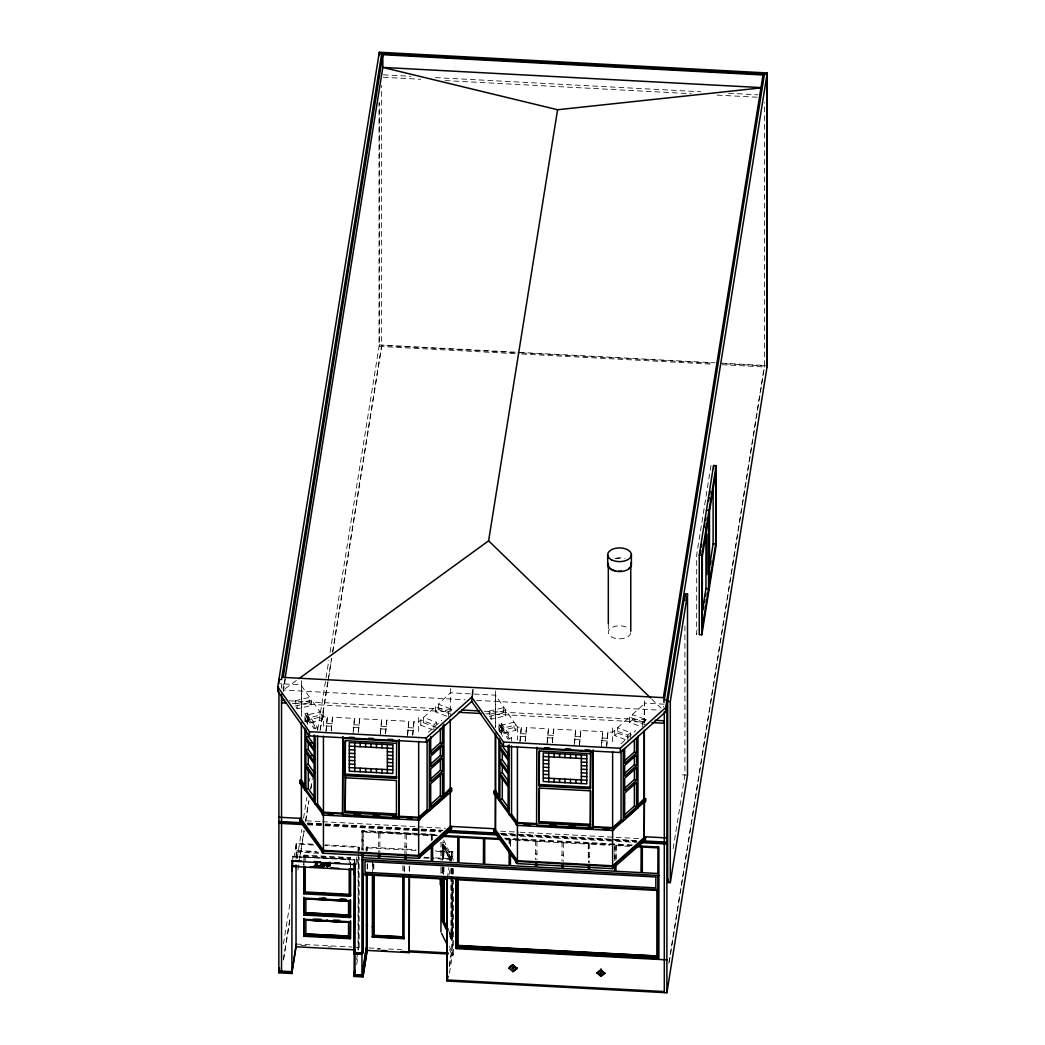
<?xml version="1.0" encoding="UTF-8"?>
<svg xmlns="http://www.w3.org/2000/svg" width="1045" height="1045" viewBox="0 0 1045 1045"><rect width="100%" height="100%" fill="white"/><g stroke="black" fill="none" stroke-linecap="round" stroke-linejoin="round"><path stroke-width="0.75" stroke-dasharray="5 3.75" d="M515.943 730.337L513.983 727.555L513.983 722.252L499.562 725.661L499.562 730.964L501.522 733.734L515.943 730.337L515.956 725.034L495.552 695.186L450.343 692.783L438.364 704.199L438.364 709.503L435.556 712.024L447.195 716.347M284.985 678.819L283.182 690.092L465.156 699.797M283.339 691.594L285.389 678.714M301.391 716.374L301.522 684.841L278.95 683.639M354.673 862.778L354.764 859.369L292.6 856.665L355.692 860.035L355.3 862.517M293.932 858.089L296.297 843.328L313.8 844.255M296.035 858.533L296.297 850.434L316.988 851.544M283.469 943.818L289.909 903.559M297.12 858.481L301.757 829.495M303.559 818.222L306.916 797.283M309.49 781.177L309.999 777.963M317.732 729.658L328.809 660.414M330.102 652.354L379.296 344.915L379.296 102.658M283.456 959.114L289.896 918.855M299.693 857.645L304.069 830.266M305.623 820.599L308.706 801.28M310.77 788.387L312.324 778.734M320.057 730.416L327.777 682.098M328.039 680.478L331.644 657.932M332.676 651.492L381.647 345.477L520.096 352.87M283.469 960.055L289.922 919.809M297.903 869.884L298.935 863.444M299.197 861.838L304.082 831.232M305.636 821.579L308.98 800.64M310.783 789.367L312.076 781.32M320.319 729.789L331.657 658.938M332.689 652.498L381.647 346.548L381.647 85.324M303.795 864.79L304.056 855.097L350.611 857.579L350.611 867.259M325.883 732.297L327.32 716.974L323.441 716.765L321.964 714.689L307.543 718.085L305.571 715.316L319.992 711.906L319.992 717.21L321.964 719.992L307.543 723.388L305.571 720.619L305.571 715.316M326.118 730.808L327.32 716.974M332.493 717.249L331.056 732.571L332.493 717.249L354.477 718.424L353.523 730.755M353.04 733.747L354.477 718.424M359.65 718.699L358.213 734.021L359.65 718.699L381.634 719.874L380.432 733.694M350.349 867.285L350.611 857.579M354.072 863.706L354.764 859.369M324.943 844.856L358.37 846.633L358.252 853.073M356.175 861.407L356.92 856.73M357.912 850.512L358.409 847.39M356.541 864.568L357.782 856.782M358.775 850.552L359.271 847.443L324.825 845.601M361.949 850.173L362.066 830.475L438.338 834.537M363.007 849.768L363.124 831.389L378.656 832.212L378.538 852.197M380.197 735.197L381.634 719.874M365.868 850.225L366.377 847.064L415.91 849.703M386.807 720.149L385.37 735.471L386.807 720.149L408.791 721.324L407.589 735.144M367.304 850.708L367.422 847.116L367.422 852.811M356.541 959.793L357.612 953.171M358.37 948.429L358.108 950.062L358.108 856.991M356.672 964.457L357.899 956.763M378.656 832.212L378.538 832.956L363.007 832.133M379.949 832.277L379.831 833.035L404.924 834.367L405.042 833.623L379.949 832.277L379.831 852.263M407.354 736.647L408.791 721.324M413.964 721.599L412.527 736.921L413.964 721.599L418.666 721.847L420.782 719.953L433.884 724.825L436.692 722.304L423.591 717.432L423.591 722.735L420.782 725.256L432.421 729.593M406.335 833.688L406.218 834.432L431.298 835.778L431.415 835.033L406.335 833.688L406.218 853.674M404.924 847.195L405.042 846.45M406.218 847.26L406.335 846.515M437.411 835.347L432.708 835.099L432.591 835.843L435.726 836.013M447.182 878.479L448.893 867.729M449.886 861.576L451.479 851.61L451.362 859.46L451.362 852.354L435.19 851.492M448.971 875.383L449.99 869.061M451.257 861.158L452.772 851.675L435.308 850.748M452.772 851.675L452.655 859.526L431.964 858.428M449.389 965.384L451.362 953.092L452.655 953.158L452.655 877.291M449.337 966.795L451.362 954.15L451.231 876.951M449.454 973.143L452.655 953.158M519.861 742.642L521.298 727.32L517.419 727.111L515.956 725.034L501.522 728.43L499.562 725.661M520.11 741.153L521.298 727.32M526.471 727.594L525.034 742.917L526.471 727.594L548.455 728.77L547.253 742.603M509.124 843.132L509.255 839.174L505.989 839.004M510.417 846.411L510.548 839.253L515.25 839.501M547.018 744.092L548.455 728.77M516.818 839.579L535.628 840.585L535.51 841.33L510.417 839.997M553.628 729.044L552.191 744.367L553.628 729.044L575.612 730.22L574.659 742.551M536.921 840.65L536.803 841.408L561.896 842.74L562.014 841.996L536.921 840.65L536.921 859.891M535.51 854.157L535.628 853.412M536.803 854.222L536.921 853.478M574.175 745.542L575.612 730.22M579.348 745.817L580.785 730.494L602.769 731.67L601.567 745.49M563.307 842.061L563.19 842.806L588.27 844.151L588.387 843.406L563.307 842.061L563.307 861.302M579.583 744.327L580.785 730.494M561.896 855.568L562.014 854.823M563.19 855.633L563.307 854.888M601.332 746.992L602.769 731.67M614.773 860.832L614.773 844.804L589.68 843.472L589.563 844.216L609.953 845.3M606.505 747.266L607.942 731.944L612.631 732.192L614.734 730.298L627.836 735.184L630.658 732.663L617.556 727.777L617.556 733.081L614.734 735.602L626.386 739.938M606.74 745.777L607.942 731.944M589.563 857.044L589.68 856.299M614.773 844.804L614.656 861.589M615.949 860.048L616.067 844.882L631.742 845.719M644.216 723.336L644.347 703.128L664.306 704.186M711.005 465.378L696.675 554.973L696.675 634.498L697.446 629.691M673.111 848.775L684.919 774.959L684.919 623.264M668.813 963.425L764.418 365.894L722.069 363.634M669.205 962.053L764.169 368.572M423.591 717.432L435.556 706.72L448.645 711.593L451.466 709.072L438.364 704.199M428.241 732.362L441.787 720.227M617.556 727.777L629.521 717.066L642.623 721.951L645.431 719.43L632.343 714.558L632.343 719.848L629.521 722.369L639.71 726.17M632.343 714.558L644.216 703.925M621.07 743.713L635.778 730.573M296.349 680.517L283.182 690.092L283.182 682.137M295.252 700.738L309.673 697.342L309.673 702.632L311.645 705.414L297.224 708.823L295.252 706.041L295.252 700.738L297.224 703.52L297.224 708.823M297.224 703.52L311.645 700.111L319.992 711.906M295.252 706.041L309.673 702.632M304.892 721.742L304.892 713.617L307.295 713.056L317.536 727.529L317.536 730.782M305.871 717.131L308.275 716.556L316.557 728.26L314.153 728.822L305.871 717.131L305.871 721.781M305.571 720.619L319.992 717.21M317.536 727.529L315.133 728.091L304.892 713.617M489.243 711.083L503.664 707.687L505.636 710.456L505.636 715.76L491.202 719.169L489.243 716.387L489.243 711.083L491.202 713.866L491.202 719.169M491.202 713.866L505.636 710.456M489.243 716.387L503.664 712.977L505.636 715.76M498.909 730.468L498.909 723.963L501.313 723.401L511.527 737.874L511.527 741.114M499.889 727.477L502.292 726.915L510.548 738.606L508.144 739.168L499.889 727.477L499.889 732.218M499.562 730.964L513.983 727.555M511.527 737.874L509.124 738.436L498.909 723.963M442.335 860.231L442.335 844.425L443.589 844.216L451.544 860.544M443.315 858.99L443.942 846.006L443.942 858.885M440.258 872.954L442.753 872.549L443.589 874.26L443.589 867.938M451.858 876.846L451.858 936.908L449.259 932.95M449.637 936.176L450.957 938.893L452.211 938.697L452.211 881.105M449.507 949.578L452.367 955.43L453.621 955.234L453.621 880.138M383.28 74.822L410.959 76.311M435.399 77.604L700.895 91.764M728.587 93.24L757.912 94.808M383.28 77.278L420.743 79.276M445.17 80.583L691.124 93.697M717.183 95.095L757.912 97.263M379.296 344.915L715.094 362.824M721.612 363.164L765.619 365.515M521.729 352.949L713.931 363.203M515.211 353.667L379.061 346.404L379.061 102.514M521.729 354.02L713.931 364.261M722.069 364.705L764.418 366.965L764.418 102.488M476.533 700.398L660.126 710.195M289.217 700.803L453.582 709.568M484.253 711.201L647.417 719.914M292.3 703.416L450.343 711.854M485.86 713.748L644.347 722.199L644.347 698.883M327.32 723.336L332.493 723.61M354.477 724.786L359.65 725.06M381.634 726.236L386.807 726.51M408.791 727.686L413.964 727.96M521.298 733.681L526.471 733.956M548.455 735.131L553.628 735.406M575.612 736.581L580.785 736.856M602.769 738.031L607.942 738.306M325.883 725.935L331.056 726.21M353.04 727.385L358.213 727.66M380.197 728.835L385.37 729.11M407.354 730.285L412.527 730.559M519.861 736.281L525.034 736.555M547.018 737.731L552.191 738.005M574.175 739.181L579.348 739.455M601.332 740.631L606.505 740.905M682.333 774.828L687.505 775.103M306.368 820.821L320.933 821.605M322.552 821.697L416.38 826.699M418 826.778L445.497 828.254M500.712 831.193L518.464 832.147M520.083 832.225L639.501 838.599M307.596 823.016L323.885 823.878M325.517 823.969L442.793 830.226M499.797 833.27L636.614 840.559M307.713 823.329L324.002 824.192M325.635 824.283L442.91 830.54M501.548 833.662L636.745 840.872M307.478 823.76L441.042 830.88M501.313 834.093L636.496 841.303M307.596 824.074L323.885 824.949M325.517 825.027L441.16 831.193M501.43 834.406L636.614 841.617M307.478 824.818L441.042 831.951M502.932 835.242L636.496 842.374M504.866 838.09L633.048 844.922M361.949 831.219L438.221 835.282M504.748 838.835L632.93 845.666M505.871 839.749L509.124 839.932M615.949 845.627L631.624 846.463M313.683 845.013L296.179 844.073L296.179 851.192L318.464 852.38M367.304 847.874L417.412 850.539M423.996 857.253L433.701 857.762M435.308 857.854L452.772 858.781M423.878 857.997L430.344 858.337M296.035 852.067L319.914 853.347M303.938 855.842L350.493 858.324M303.795 856.73L350.349 859.212M296.297 944.066L352.008 947.031M353.602 947.123L358.37 947.371L358.108 949.004L359.14 949.056L359.14 857.057M369.042 947.946L380.354 948.546M388.44 948.978L401.371 949.67M376.997 949.121L380.236 949.291M301.078 945.372L307.439 945.712M328.13 946.822L331.317 946.992M632.343 719.848L645.431 724.734L645.431 719.43M617.556 733.081L627.745 736.882M438.364 709.503L451.466 714.375L451.466 709.072M423.591 722.735L436.692 727.607L436.692 722.304M651.727 699.066L661.041 708.105M301.391 685.638L309.673 697.342M443.616 840.023L453.621 860.544L452.367 860.753L443.08 841.695M451.205 860.884L442.962 844.321L442.962 860.139M443.315 846.11L450.578 860.989M442.335 844.425L450.304 860.74M449.219 931.5L451.858 936.908M449.559 933.25L452.211 938.697M449.598 934.713L451.584 938.802L451.584 881.209M449.337 946.443L453.621 955.234M664.306 699.954L664.306 702.776M663.379 697.642L663.379 707.191M642.623 721.951L642.623 727.255M630.658 732.663L630.658 737.966M629.521 717.066L629.521 722.369M627.836 735.184L627.836 740.487M616.067 844.882L616.067 859.303M614.734 730.298L614.734 735.602M612.631 727.947L612.631 745.137M608.308 623.656L608.308 631.702M589.68 843.472L589.68 862.7M588.387 843.406L588.387 862.634M588.27 844.151L588.27 861.785M562.014 841.996L562.014 861.224M535.628 840.585L535.628 859.826M517.419 727.111L517.419 740.056M510.548 839.253L510.548 845.666M509.255 839.174L509.255 843.994M503.664 707.687L503.664 712.977M502.292 726.915L502.292 736.385M501.522 728.43L501.522 733.734M501.313 723.401L501.313 734.779M495.552 690.954L495.552 727.255M495.421 695.983L495.421 728.339M453.621 868.708L453.621 878.505M452.655 869.218L452.655 875.671M452.367 868.918L452.367 878.714M452.367 880.347L452.367 955.43M452.211 868.304L452.211 874.704M451.858 868.735L451.858 875.227M451.584 868.408L451.584 874.809M451.231 868.839L451.362 875.606M450.957 868.513L450.957 874.9M450.957 876.507L450.957 938.893M450.343 688.537L450.343 715.094M448.645 711.593L448.645 716.896M443.942 866.932L443.942 874.978M443.589 844.216L443.589 860.035M443.315 867.036L443.315 875.083M442.962 868.042L442.962 874.365M442.335 866.553L442.335 874.469M442.179 841.996L442.179 859.944M442.179 868.108L442.179 874.639M440.938 842.192L440.938 860.153M440.938 866.684L440.938 873.215M435.556 706.72L435.556 712.024M433.884 724.825L433.884 730.128M432.708 835.099L432.591 840.65M431.415 835.033L431.415 841.447M431.298 835.778L431.298 840.585M420.782 719.953L420.782 725.256M418.666 717.601L418.666 734.792M409.444 866.161L409.444 872.614M409.209 866.135L409.209 872.653M405.042 833.623L404.924 853.608M404.271 866.841L404.271 873.241M404.154 865.991L404.036 873.137M402.861 865.43L402.808 872.288M373.77 863.836L373.77 871.857M373.705 864.202L373.705 870.629M372.595 860.375L372.595 871.791M372.412 863.131L372.36 871.661M367.422 863.928L367.422 870.394M367.187 863.81L367.187 870.263M366.377 847.064L366.377 852.759M363.124 831.389L363.124 850.617M362.066 830.475L362.066 849.794M359.271 847.443L359.271 850.29M358.37 846.633L358.37 850.904M358.37 853.752L358.265 949.017M349.2 859.317L349.2 867.272M323.441 712.533L323.441 729.71M321.964 714.689L321.964 719.992M311.645 700.111L311.645 705.414M308.275 716.556L308.275 724.303M307.543 718.085L307.543 723.388M307.295 713.056L307.295 724.42M305.231 856.965L305.231 864.92M304.056 855.097L303.938 865.521M301.522 680.595L301.522 715.289M296.297 843.328L296.297 858.507M292.691 856.064L292.691 858.859M281.536 683.77L281.536 688.302M614.826 558.788A11.286 6.518 0 0 1 623.447 558.592M616.028 558.174A11.848 6.845 0 0 1 625.067 558.657M630.775 632.904A11.286 6.518 0 0 1 615.636 638.417A11.286 6.518 0 0 1 610.332 628.541A11.286 6.518 0 0 1 628.215 628.149"/><path stroke-width="1.5" d="M326.994 864.542L327.007 862.883M327.059 862.608L327.02 865.482M328.443 865.796L328.509 863.823M325.426 862.896L325.361 864.646M330.115 864.973L329.854 862.295M315.459 865.652L315.577 864.724M472.928 689.739L471.726 701.456L426.295 742.159L309.49 735.928L277.748 691.098L277.748 686.865L379.296 52.25L767.252 72.941L767.252 365.606L666.893 992.75L447.064 981.02L447.182 878.479L447.182 979.217M277.748 691.098L278.466 686.63M381.647 53.883L281.536 679.537L278.95 679.394L278.95 682.228M382.823 54.693L283.182 677.369L663.379 697.642L763.007 74.979L382.823 54.693L382.823 67.416L285.246 677.212M296.297 945.124L291.764 973.496L278.832 972.804L278.95 691.79M278.95 822.546L278.832 823.29L304.213 824.649M450.343 790.333L451.636 790.399L451.309 791.535L418.549 820.155L323.323 815.074L300.189 783.476L300.228 780.21L301.522 780.275L305.61 787.016M300.098 783.123L300.228 782.326M291.882 870.955L292.691 865.861L299.053 866.2M300.189 821.644L300.372 818.392L300.189 821.644L323.323 853.242L418.549 858.324L451.309 829.704L451.492 826.451L451.309 829.704M278.832 972.804L279.603 967.97M281.418 971.876L281.654 970.387M350.611 894.69L350.349 896.323L303.795 893.841L303.938 867.141M291.764 973.496L296.297 944.066M350.611 915.903L350.349 917.536L303.795 915.041L303.938 897.198L303.912 914.31L350.467 916.792L350.493 899.68M305.885 898.818L348.547 901.169L348.534 915.093L305.858 912.821L305.885 898.818L348.534 901.312M303.795 915.041L303.938 914.166L350.493 916.648M305.858 912.821L348.534 915.093M314.284 866.031C325.517 865.195 310.234 867.677 315.499 865.365M350.493 920.88L350.467 938.005L303.912 935.523L350.493 937.848L350.349 938.737L303.795 936.255L303.938 918.398M305.858 934.034L348.56 936.085L305.858 934.034L305.885 920.018L348.56 922.304L348.534 936.307M320.345 861.968L319.561 862.334L319.783 861.707M319.77 862.399L320.384 861.694M324.159 864.724C316.544 867.415 326.367 862.373 323.898 866.54L319.43 866.305L322.304 863.183M342.59 814.734L342.838 736.895L342.59 814.734L399.033 817.739L399.268 739.899L399.033 817.739M323.898 866.54L319.483 866.018M345.425 774.136L396.682 776.879L396.447 778.368L345.177 775.638L345.425 740.735M345.177 812.749L345.425 776.265L345.177 812.749L396.447 815.479L396.682 813.99L345.425 811.26M327.072 920.527L327.189 919.796M327.072 937.496L327.333 935.863M353.955 864.45L355.091 863.758L354.973 952.518M353.955 874.26L354.764 869.179L349.984 868.918M350.349 938.737L350.467 921.037M363.007 952.949L363.124 873.999L363.124 952.191L363.007 952.949L353.955 952.465L354.072 863.706M354.085 975.194L354.83 869.793L292.6 866.475L292.691 860.257M367.304 949.67L362.942 976.918L353.889 976.435L354.66 970.57M353.889 976.435L354.882 970.23M354.921 975.429L355.091 951.773L354.072 951.721M366.377 873.568L366.377 947.462L361.949 975.076L361.949 854.901M367.187 926.81L367.422 925.321L366.377 925.269M396.447 778.368L396.682 741.885M353.915 975.181L362.563 975.651L366.377 947.462M362.537 975.834L366.769 949.382M362.942 976.918L367.187 949.343M372.36 927.085L372.477 926.34M404.154 937.979L404.036 938.723L372.36 937.038L372.477 936.281L377.232 936.542M373.77 935.301L402.861 936.842L373.705 935.667L373.77 875.07M367.187 873.502L367.187 950.414L409.209 952.648L409.444 875.841M298.988 678.61L488.603 540.814L557.586 109.738L761.387 87.871M444.19 794.409L450.343 788.217L451.636 788.283L451.518 791.196M451.636 788.283L444.073 795.898M432.591 845.457L432.591 861.498L457.684 862.83L457.801 836.431M447.665 976.148L447.064 979.962L664.306 991.548M447.064 981.02L447.822 976.278M650.068 956.711L658.206 957.155L657.841 959.388L456.116 948.625L456.469 879.08M457.762 945.398L656.913 956.018L457.697 945.777L457.762 878.597M483.417 838.56L458.977 837.254L458.977 862.896L483.417 864.202L483.535 837.803M495.552 733.76L495.552 790.621L494.128 791.352L499.262 798.837M494.259 792.672L494.22 793.821L517.301 825.419L612.514 830.488L645.64 800.744M498.792 796.172L495.552 790.621M494.259 830.853L494.22 831.99L517.301 863.588L612.514 868.669L645.314 840.049L645.496 836.797L645.314 840.049M494.22 831.99L494.259 828.724L494.22 829.874L517.301 861.472L612.514 866.54L645.314 837.933L644.216 837.528L644.347 800.679L644.216 837.528L612.631 865.796L517.419 860.727L495.421 829.586L495.552 794.318M592.985 828.084L593.233 750.245L592.985 828.084L536.581 825.08L536.816 747.24M509.072 968.271L513.004 964.927L516.883 968.31L512.951 971.654L509.072 968.271L513.004 964.927M590.399 788.714L590.647 752.23L590.399 788.714L539.168 785.984L539.403 751.081M590.647 790.934L590.399 825.824L539.168 823.094L539.403 788.204M512.951 971.654L516.831 968.689L517.014 967.565M597.009 972.96L600.94 969.616L604.768 973.378L600.888 976.343L597.009 972.96L600.888 969.982L601.058 968.872M600.888 976.343L604.82 972.999M636.98 805.839L644.347 798.563L644.347 730.324M644.347 798.563L645.64 798.628L645.314 799.765L636.862 807.315L637.959 807.733L637.959 736.255M764.418 74.299L664.306 699.954L666.893 700.085L666.893 992.75M615.949 866.462L615.949 871.269L641.029 872.614L641.147 846.215M471.726 701.456L503.468 746.274L620.273 752.505L665.704 711.802L665.704 707.556L767.252 72.941M665.704 711.802L666.893 704.33M667.716 701.417L684.919 593.9L687.505 594.043L687.505 775.103L670.302 882.607L667.716 882.476L667.716 701.417L670.302 701.548L687.505 594.043M699.262 555.104L713.591 465.508L716.178 465.652L716.178 545.177L701.848 634.772L699.262 634.628L699.262 555.104L701.848 555.248L716.178 465.652M700.228 553.249L700.725 550.153M701.221 547.044L701.717 543.936M704.461 526.85L704.957 523.754M705.453 520.645L705.95 517.536M708.641 500.699L709.137 497.59M709.633 494.481L710.13 491.372M657.841 847.861L642.322 847.025L642.322 872.679L657.841 873.502L657.958 847.116M701.717 614.982L705.95 588.583L705.95 527.229M709.137 568.637L713.121 543.792L713.121 487.27M657.958 889.726L657.841 890.471L456.116 879.707M703.35 609.039L703.86 605.839M704.382 602.638L704.892 599.438M705.401 596.238L705.911 593.037M710.522 564.235L711.031 561.034M666.893 843.237L666.775 843.981L641.382 842.636M708.536 588.714L702.318 627.549L702.318 556.502L708.536 517.68L708.536 588.714L705.95 588.583M715.707 543.922L709.49 582.744L709.49 511.697L715.707 472.876L715.707 543.922L713.121 543.792M667.716 882.476L668.238 879.263M322.409 862.608L319.43 866.214M328.365 866.2L328.483 865.521M329.867 865.678L330.155 864.698M325.387 863.17L325.635 862.425M329.645 866.057L329.92 865.404M323.558 863.457L323.911 862.661M328.404 865.913L327.268 866.501L325.583 864.986M323.597 863.17L321.089 865.365M329.697 865.782L326.745 866.605L325.335 863.719M277.748 686.865L309.49 731.696L426.295 737.927L471.726 697.211L503.468 742.041L503.468 746.274M429.704 752.256L440.376 742.695L440.376 728.378M442.558 726.014L442.558 743.504L430.697 754.124L430.697 736.634M429.704 764.979L440.376 755.417L440.376 746.326M442.558 756.227L430.697 766.86L430.697 756.253L442.558 745.621L442.558 756.227L440.376 755.417M429.704 779.831L440.376 770.256L440.376 759.127M442.558 771.079L430.697 781.699L430.697 768.976L442.558 758.343L442.558 771.079L440.376 770.256M429.704 805.277L440.376 795.715L440.376 775.494M399.268 816.249L418.666 817.281L427.105 809.718L427.105 739.873M442.558 796.525L430.697 807.145L430.697 783.815L442.558 773.195L442.558 796.525L440.376 795.715M392.698 816.654L418.549 818.026L428.202 810.123M431.585 807.093L433.845 805.068M444.151 796.564L447.796 793.299M427.105 809.718L429.299 810.528L443.968 797.387L443.968 724.289M301.391 783.188L301.391 819.241L323.441 850.369L418.666 855.45L450.343 826.386L495.552 828.803M278.95 817.242L301.522 818.444L300.189 819.528L323.323 851.126L418.549 856.208L451.309 827.588L450.225 827.183L450.225 791.13M503.468 742.041L620.273 748.272L665.704 707.556M624.858 760.486L634.367 751.969L634.367 739.951M636.549 737.77L636.549 752.792L624.662 763.425L624.662 748.403M624.858 773.209L634.367 764.705L634.367 755.613M636.549 765.515L624.662 776.148L624.662 765.541L636.549 754.908L636.549 765.515L634.367 764.705M624.858 788.048L634.367 779.544L634.367 768.415M636.549 780.354L624.662 790.987L624.662 778.264L636.549 767.631L636.549 780.354L634.367 779.544M624.858 814.564L634.367 806.048L634.367 783.293M593.233 826.595L612.631 827.627L621.07 820.064L621.07 750.219M636.549 806.871L624.662 817.504L624.662 793.116L636.549 782.483L636.549 806.871L634.367 806.048M588.27 827.078L612.514 828.371L622.167 820.469M633.283 811.26L635.713 809.091M640.572 804.741L643.002 802.56M621.07 820.064L623.264 820.874L637.959 807.733M323.232 863.562L321.128 865.077M509.255 967.147L511.841 965.162M329.41 866.07L327.529 866.54L327.059 865.208M315.394 865.482L314.532 865.613M328.221 866.187L327.15 865.782M305.871 729.528L305.871 737.274L308.275 736.712L314.898 746.065M310.012 743.126L312.416 742.551M305.871 749.996L314.153 761.7L314.153 751.094L305.871 739.39L305.871 749.996L308.275 749.435L314.898 758.788M310.012 755.848L312.416 755.287M305.871 764.849L314.153 776.539L314.153 763.817L305.871 752.113L305.871 764.849L308.275 764.274L314.715 773.378M305.871 789.236L314.153 800.927L314.153 778.669L305.871 766.965L305.871 789.236L308.275 788.661L314.715 797.766M306.094 789.68L304.892 789.968L304.892 728.234M499.889 740.108L499.889 746.43L502.292 745.869L508.719 754.96M499.889 760.355L508.144 772.046L508.144 760.251L499.889 748.547L499.889 760.355L502.292 759.78L508.719 768.872M342.838 813.232L323.441 812.2L317.536 803.879L315.133 804.441L315.133 736.216M499.889 773.078L508.144 784.769L508.144 774.162L499.889 762.471L499.889 773.078L502.292 772.503L508.719 781.595M499.889 799.582L508.144 811.273L508.144 786.885L499.889 775.194L499.889 799.582L502.292 799.02L508.719 808.112M500.111 800.026L498.909 800.313L498.909 738.593M536.816 823.578L517.419 822.546L511.527 814.212L509.124 814.786L509.124 744.928M440.258 878.688L440.258 884.423L441.094 886.134L442.335 885.938M443.315 877.957L443.315 920.776L447.9 928.796M442.335 878.767L442.335 921.22L443.589 921.011L447.573 929.175M379.061 53.739L767.004 74.43L767.004 367.095M761.387 87.61L382.823 67.416L557.586 109.738M706.42 510.313L709.006 510.443L709.006 589.981M281.536 700.398L284.606 700.555M461.655 709.999L479.407 710.953M655.097 720.318L664.306 720.815M281.536 702.841L286.147 703.089M458.415 712.285L481.027 713.487M652.028 722.604L664.306 723.258M349.278 737.234L354.124 737.496M368.637 738.266L373.47 738.528M387.982 739.298L392.829 739.56M544.876 747.671L549.709 747.92M565.828 748.782L570.661 749.043M585.174 749.814L590.007 750.075M342.59 738.384L399.033 741.388M536.581 748.729L592.985 751.734M396.447 743.374L345.177 740.644L345.177 775.638M590.399 753.719L539.168 750.989L539.168 785.984M349.304 746.117L392.802 748.442M543.282 756.462L586.767 758.788M349.304 749.696L354.738 749.983M387.368 751.721L392.802 752.021M543.282 760.042L548.716 760.329M581.333 762.066L586.767 762.354M349.304 753.275L354.738 753.563M387.368 755.3L392.802 755.587M543.282 763.621L548.716 763.908M581.333 765.645L586.767 765.933M349.304 756.854L354.738 757.142M387.368 758.879L392.802 759.166M543.282 767.2L548.716 767.487M581.333 769.224L586.767 769.512M349.304 760.433L354.738 760.721M387.368 762.458L392.802 762.745M543.282 770.779L548.716 771.066M581.333 772.804L586.767 773.091M349.304 764.013L354.738 764.3M387.368 766.037L392.802 766.325M543.282 774.358L548.716 774.645M581.333 776.383L586.767 776.67M349.304 767.592L392.802 769.904M543.282 777.937L586.767 780.249M539.403 784.481L590.647 787.225M345.177 777.754L396.447 780.484L396.447 815.479M539.403 821.605L590.647 824.335M316.335 804.154L323.323 812.945L342.721 813.977M354.007 814.591L360.447 814.93M373.352 815.622L379.805 815.962M510.326 814.499L517.301 823.29L536.699 824.335M549.592 825.014L556.044 825.367M568.937 826.046L575.377 826.399M328.274 814.577L333.12 814.839M347.645 815.609L354.111 815.962M367.017 816.641L373.47 816.994M386.389 817.686L392.842 818.026M407.367 818.797L412.213 819.058M523.872 825.014L530.324 825.354M543.243 826.046L549.696 826.386M562.602 827.078L569.055 827.418M583.58 828.202L588.426 828.45M602.952 829.234L609.405 829.573M644.347 836.731L666.893 837.933M450.343 828.502L451.492 828.567M278.95 821.488L301.078 822.663M449.298 830.566L496.545 833.087M644.765 841.003L666.893 842.179M278.832 822.232L302.593 823.499M449.18 831.324L496.414 833.832M643.015 841.656L666.775 842.923M286.421 822.951L291.307 823.212M462.334 832.329L468.852 832.669M481.876 833.374L488.394 833.714M641.512 841.878L644.765 842.061M657.788 842.753L664.306 843.106M447.56 832.29L496.414 834.903M443.08 835.543L498.256 838.482M637.803 845.928L658.899 847.051L658.899 959.441L666.893 959.872M443.563 836.431L457.684 837.189M499.366 839.409L484.71 838.626L484.71 864.267L509.124 865.573L509.124 851.152M636.327 846.711L641.029 846.959M361.949 859.643L658.899 875.488M295.186 860.571L301.548 860.91M314.284 861.589L320.645 861.929M334.975 862.687L339.743 862.948M354.973 864.515L291.882 861.145L291.999 860.401L291.882 971.693L278.95 971.001M318.268 866.096L317.197 864.816M310.195 866.801L319.744 867.311M330.886 867.899L338.854 868.33M354.072 873.515L355.091 873.568M657.841 889.608L363.007 873.881L363.007 859.708M363.007 874.743L447.064 879.224M318.503 892.979L324.93 893.318M337.77 894.011L342.59 894.259M303.938 892.952L350.493 895.434L350.493 869.623M322.565 898.191L325.661 898.36M341.179 899.183L345.843 899.431M319.43 898.178L325.635 898.504M339.599 899.249L345.817 899.575M303.795 898.086L350.349 900.568L350.349 917.536M312.089 913.839L315.29 914.009M331.343 914.871L334.557 915.041M313.226 919.051L321.011 919.313M333.394 920.122L339.625 920.305M350.349 921.768L303.795 919.286L303.795 936.255M388.322 937.13L396.238 937.561M372.412 936.66L404.101 938.345M345.96 936.856L349.056 937.025M456.469 946.391L466.227 946.914M472.732 947.253L485.755 947.946M492.26 948.298L506.903 949.082M511.789 949.343L526.419 950.127M532.937 950.467L544.314 951.081M550.833 951.42L565.476 952.204M570.348 952.465L584.991 953.249M591.496 953.589L604.519 954.281M611.025 954.634L624.035 955.326M628.92 955.587L643.563 956.371M456.234 947.88L657.958 958.644M409.327 950.845L448.122 952.909M381.856 950.441L386.702 950.702M401.254 951.472L407.72 951.825M409.327 951.904L448.122 953.981M354.921 949.892L296.035 946.757L296.035 864.986M362.066 952.139L363.124 952.191M354.072 952.7L361.91 953.118M354.111 974.658L362.602 975.116M354.085 974.854L362.563 975.298M353.889 975.377L362.942 975.86M278.832 971.745L291.764 972.438M318.15 865.809L317.262 865.456M634.367 751.969L636.549 752.792M440.376 742.695L442.558 743.504M442.871 796.982L443.968 797.387M600.888 969.982L604.768 973.378M597.061 972.581L600.94 975.978M512.951 965.293L516.831 968.689M315.29 861.602L315.525 862.243M488.603 540.814L650.565 697.929M305.871 737.274L314.153 748.978L314.153 735.027M305.245 788.492L300.098 780.994M499.889 746.43L508.144 758.121L508.144 745.49M504.748 806.609L506.616 809.235M443.315 920.776L447.939 930.246M447.613 930.638L442.962 921.115L442.962 878.662M442.335 921.22L447.652 932.101M441.643 933.446L446.646 943.713M329.815 862.569L330.194 864.202M328.443 862.465L328.47 864.097M763.007 74.979L763.007 79.747M713.591 465.508L713.591 468.761M706.903 534.165L706.903 574.541M701.848 555.248L701.848 634.772M684.919 593.9L684.919 600.431M670.302 701.548L670.302 882.607M664.306 711.749L664.306 992.606M658.141 890.209L658.141 957.52L456.404 946.757L456.404 879.446M657.841 875.423L657.841 959.388M656.913 889.23L656.848 956.397M645.64 798.628L645.51 801.541M645.314 799.765L645.314 801.881M644.216 731.422L644.216 799.36M631.389 554.503L631.389 564.444M630.775 631.298L630.775 565.306A11.286 6.518 0 0 0 630.658 563.608M623.264 749.409L623.264 820.874M620.273 748.272L620.273 752.505M614.656 866.396L614.656 871.203L589.563 869.858L589.563 866.658M613.715 828.032L613.715 830.148M613.715 866.2L613.715 868.33M612.631 751.603L612.631 827.627M612.631 829.743L612.631 865.796M612.514 828.371L612.514 830.488M612.514 866.54L612.514 868.669M608.308 623.656L608.308 564.104A11.286 6.518 0 0 0 615.636 570.818M607.707 555.026L607.707 564.966M590.399 825.824L590.399 790.83L539.168 788.1L539.168 823.094M588.27 866.592L588.27 869.793L563.19 868.46L563.19 865.247M581.333 754.908L581.333 783.541M575.899 754.621L575.899 758.2M575.899 779.674L575.899 783.254M570.452 754.333L570.452 757.912M570.452 779.387L570.452 782.966M565.018 754.046L565.018 757.625M565.018 779.1L565.018 782.679M561.896 865.182L561.896 868.382L536.803 867.05L536.803 863.849M559.584 753.758L559.584 757.338M559.584 778.799L559.584 782.378M554.15 753.458L554.15 757.037M554.15 778.512L554.15 782.091M548.716 753.171L548.716 781.804M535.51 863.771L535.51 866.984L510.417 865.639L510.417 852.824M517.419 746.522L517.419 822.546M517.419 824.675L517.419 860.727M517.301 823.29L517.301 825.419M517.301 861.472L517.301 863.588M516.217 822.833L516.217 824.949M516.217 861.002L516.217 863.131M511.527 745.986L511.527 814.212M502.292 750.937L502.292 759.78M502.292 764.927L502.292 772.503M502.292 777.885L502.292 799.02M495.421 733.185L495.421 791.418M495.421 793.534L495.421 829.586M494.259 790.556L494.22 793.821M457.697 878.976L457.697 945.777M456.234 878.963L456.116 948.625M451.309 789.406L451.309 791.535M450.225 719.456L450.225 789.001M443.942 877.852L443.942 920.671M443.589 878.558L443.589 921.011M441.094 878.976L441.094 886.134M440.938 884.645L440.938 931.983M431.298 845.392L431.298 861.42L406.218 860.087L406.218 856.874M429.299 739.05L429.299 810.528M426.295 737.927L426.295 742.159M419.763 817.686L419.763 819.803M419.763 855.855L419.763 857.984M418.666 741.258L418.666 817.281M418.666 819.398L418.666 855.45M418.549 818.026L418.549 820.155M418.549 856.208L418.549 858.324M409.209 875.919L409.209 952.648M404.924 856.809L404.924 860.022L379.831 858.676L379.831 855.476M404.101 875.958L404.036 938.723M402.808 875.54L402.808 937.221M387.368 744.562L387.368 773.195M381.934 744.275L381.934 747.854M381.934 769.329L381.934 772.908M379.296 52.25L379.296 55.503M378.538 855.398L378.538 858.611L363.007 857.775L363.007 854.575M376.487 743.988L376.487 747.567M376.487 769.042L376.487 772.621M373.705 875.436L373.705 935.667M372.412 874.547L372.36 937.038M371.053 743.7L371.053 747.279M371.053 768.754L371.053 772.333M365.619 743.413L365.619 746.992M365.619 768.454L365.619 772.033M360.172 743.113L360.172 746.692M360.172 768.166L360.172 771.746M354.738 742.825L354.738 771.458M354.673 864.176L354.673 869.78M350.349 868.891L350.349 896.323M349.2 868.852L349.2 894.311L305.231 891.96L305.231 866.514M323.441 736.176L323.441 812.2M323.441 814.316L323.441 850.369M323.323 812.945L323.323 815.074M323.323 851.126L323.323 853.242M322.239 812.487L322.239 814.604M322.239 850.656L322.239 852.785M317.536 735.654L317.536 803.879M317.197 861.903L317.157 865.103M315.577 861.955L315.525 865.012M309.49 731.696L309.49 735.928M308.275 733.603L308.275 736.712M308.275 741.859L308.275 749.435M308.275 754.738L308.275 764.274M308.275 767.984L308.275 788.661M303.795 866.409L303.795 893.841M301.391 722.84L301.391 781.072M300.228 780.21L300.189 783.476M281.536 694.35L281.536 971.132M630.122 566.965A11.286 6.518 0 0 1 628.75 568.467M621.448 571.132A11.286 6.518 0 0 1 618.509 571.197M630.866 562.68A11.848 6.845 0 0 1 619.998 571.55A11.848 6.845 0 0 1 607.981 563.19M305.885 920.018L348.56 922.304L305.871 920.096M354.111 953.915L361.949 954.333L354.111 953.915M512.951 967.539L511.815 968.415L512.951 969.407L514.088 968.532L512.951 967.539M600.888 972.229L599.752 973.104L600.888 974.097L602.024 973.222L600.888 972.229M392.802 744.863L349.304 742.538L349.304 771.171L392.802 773.483L392.802 744.863M586.767 755.208L543.282 752.883L543.282 781.516L586.767 783.828L586.767 755.208M655.829 876.964L365.018 861.459L365.018 872.34L655.829 887.858L655.829 876.964M611.495 559.793A11.848 6.845 0 0 0 631.102 556.28A11.848 6.845 0 0 0 616.028 548.233A11.848 6.845 0 0 0 611.495 559.793"/></g></svg>
